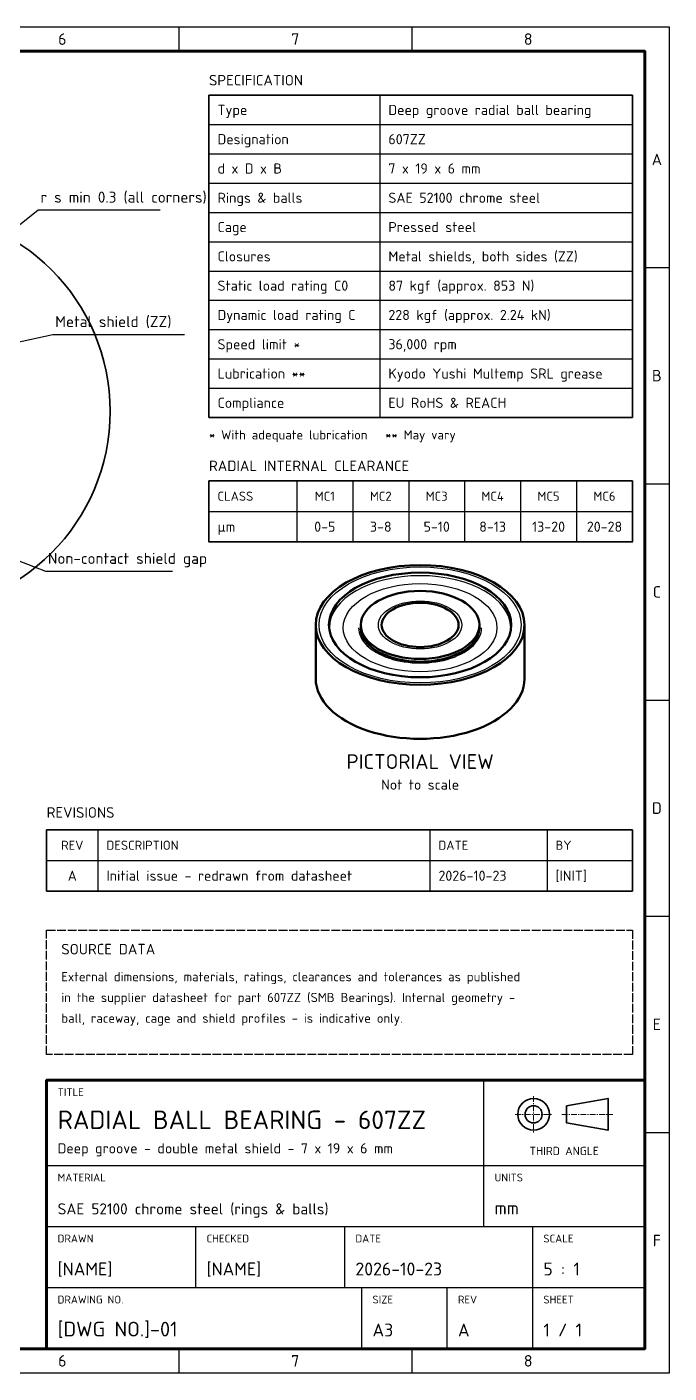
# Model space of a CAD drawing. Header units: millimetres. Extents: x 3 to 417, y 3 to 294.
# Drawn here: x 278 to 417.2, y 2.6 to 294.5 of the extents above; entities that cross this region are included whole.
import ezdxf
from ezdxf.enums import TextEntityAlignment as Align

# ---------------------------------------------------------------- set-up
doc = ezdxf.new("R2010")
doc.units = ezdxf.units.MM
doc.linetypes.add('CENTER', pattern=[5.08, 3.175, -0.635, 0.635, -0.635])
doc.linetypes.add('DASHED', pattern=[1.524, 1.27, -0.254])
for name, color, linetype, lineweight in [('ANNOTATION', 3, 'Continuous', 25), ('BORDER', 7, 'Continuous', 70), ('CENTER', 1, 'CENTER', 18), ('OUTLINE', 7, 'Continuous', 50), ('TABLE', 7, 'Continuous', 25), ('TEXT', 7, 'Continuous', 25), ('THIN', 7, 'Continuous', 25), ('TITLE', 7, 'Continuous', 35)]:
    doc.layers.add(name, color=color, linetype=linetype, lineweight=lineweight)
doc.styles.add('ISO', font='isocpeur.ttf')

msp = doc.modelspace()

# ---------------------------------------------------------------- linework, layer by layer
at = {"layer": 'ANNOTATION'}
for points in [[(266.1771, 243.3875), (280.4583, 254.7938), (306.9167, 254.7938)], [(261.9771, 223.1375), (283.6333, 227.8063), (312.2083, 227.8063)], [(258.3771, 185.6375), (282.0458, 176.4771), (309.5625, 176.4771)]]:
    msp.add_lwpolyline(points, dxfattribs=at)
at = {"layer": 'BORDER'}
msp.add_lwpolyline([(7.9375, 289.1896), (411.9563, 289.1896), (411.9563, 7.9375), (7.9375, 7.9375)], close=True, dxfattribs=at)
msp.add_lwpolyline([(282.3104, 7.9375), (282.3104, 66.1458), (411.9563, 66.1458)], dxfattribs=at)
at = {"layer": 'CENTER', "ltscale": 0.4}
for p, q in [((387.8792, 62.7063), (387.8792, 54.7688)), ((383.9104, 58.7375), (391.8479, 58.7375)), ((393.9646, 58.7375), (405.0771, 58.7375))]:
    msp.add_line(p, q, dxfattribs=at)
at = {"layer": 'OUTLINE'}
for p, q in [((340.651, 164.8354), (340.651, 153.134)), ((350.4142, 164.8354), (350.4142, 164.2401)), ((376.1317, 164.8354), (376.1317, 164.2401)), ((385.8948, 164.8354), (385.8948, 153.134))]:
    msp.add_line(p, q, dxfattribs=at)
for major_axis in [(22.6219, 0), (19.7644, 0), (12.8588, 0), (8.3344, 0)]:
    msp.add_ellipse((363.2729, 164.8354), major_axis=major_axis, ratio=0.574, dxfattribs=at)
for centre, major_axis in [((363.2729, 164.2401), (12.8588, 0)), ((363.2729, 153.134), (22.6219, 0))]:
    msp.add_ellipse(centre, major_axis=major_axis, ratio=0.574, start_param=3.14159265, end_param=6.28318531, dxfattribs=at)
at = {"layer": 'TABLE'}
for p, q in [((354.5417, 279.6646), (354.5417, 209.8146)), ((317.5, 273.3146), (409.3104, 273.3146)), ((317.5, 266.9646), (409.3104, 266.9646)), ((317.5, 260.6146), (409.3104, 260.6146)), ((317.5, 254.2646), (409.3104, 254.2646)), ((317.5, 247.9146), (409.3104, 247.9146)), ((317.5, 241.5646), (409.3104, 241.5646)), ((317.5, 235.2146), (409.3104, 235.2146)), ((317.5, 228.8646), (409.3104, 228.8646)), ((317.5, 222.5146), (409.3104, 222.5146)), ((317.5, 216.1646), (409.3104, 216.1646)), ((336.55, 196.0563), (336.55, 182.8271)), ((348.6767, 196.0563), (348.6767, 182.8271)), ((360.8035, 196.0563), (360.8035, 182.8271)), ((372.9302, 196.0563), (372.9302, 182.8271)), ((385.0569, 196.0563), (385.0569, 182.8271)), ((397.1837, 196.0563), (397.1837, 182.8271)), ((317.5, 189.4417), (409.3104, 189.4417)), ((293.4229, 120.3854), (293.4229, 107.1562)), ((365.3896, 120.3854), (365.3896, 107.1562)), ((390.7896, 120.3854), (390.7896, 107.1562)), ((282.3104, 113.7708), (409.3104, 113.7708)), ((377.0312, 66.1458), (377.0312, 34.3958)), ((282.3104, 47.625), (411.9563, 47.625)), ((282.3104, 34.3958), (411.9563, 34.3958)), ((314.5896, 34.3958), (314.5896, 21.1667)), ((346.8687, 34.3958), (346.8687, 21.1667)), ((387.6146, 34.3958), (387.6146, 21.1667)), ((282.3104, 21.1667), (411.9563, 21.1667)), ((350.5729, 21.1667), (350.5729, 7.9375)), ((369.0938, 21.1667), (369.0938, 7.9375)), ((387.6146, 21.1667), (387.6146, 7.9375))]:
    msp.add_line(p, q, dxfattribs=at)
at = {"layer": 'THIN'}
for p, q in [((310.9516, 294.4812), (310.9516, 289.1896)), ((361.4539, 294.4812), (361.4539, 289.1896)), ((411.9563, 242.3142), (417.2479, 242.3142)), ((411.9563, 195.4389), (417.2479, 195.4389)), ((411.9563, 148.5635), (417.2479, 148.5635)), ((411.9563, 101.6882), (417.2479, 101.6882)), ((411.9563, 54.8128), (417.2479, 54.8128)), ((310.9516, 7.9375), (310.9516, 2.6458)), ((361.4539, 7.9375), (361.4539, 2.6458))]:
    msp.add_line(p, q, dxfattribs=at)
msp.add_lwpolyline([(2.6458, 294.4812), (417.2479, 294.4812), (417.2479, 2.6458), (2.6458, 2.6458)], close=True, dxfattribs=at)
at = {"layer": 'THIN', "linetype": 'DASHED', "ltscale": 1.5}
msp.add_lwpolyline([(282.3104, 98.6896), (409.3104, 98.6896), (409.3104, 71.7021), (282.3104, 71.7021)], close=True, dxfattribs=at)
at = {"layer": 'THIN', "lineweight": 35}
msp.add_circle((252.6771, 211.1375), 43.395, dxfattribs=at)
at = {"layer": 'THIN'}
for centre, major_axis in [((363.2729, 164.8354), (21.9075, 0)), ((363.2729, 164.2401), (16.6687, 0)), ((363.2729, 164.8354), (9.0488, 0))]:
    msp.add_ellipse(centre, major_axis=major_axis, ratio=0.574, dxfattribs=at)
for major_axis, start_param, end_param in [((19.6453, 0), 0, 3.14159265), ((13.335, 0), 3.14159265, 6.28318531)]:
    msp.add_ellipse((363.2729, 164.2401), major_axis=major_axis, ratio=0.574, start_param=start_param, end_param=end_param, dxfattribs=at)
at = {"layer": 'TITLE'}
for points in [[(317.5, 279.6646), (409.3104, 279.6646), (409.3104, 209.8146), (317.5, 209.8146)], [(317.5, 196.0563), (409.3104, 196.0563), (409.3104, 182.8271), (317.5, 182.8271)], [(282.3104, 120.3854), (409.3104, 120.3854), (409.3104, 107.1562), (282.3104, 107.1562)], [(395.0229, 60.5896), (404.0188, 62.1771), (404.0188, 55.2979), (395.0229, 56.8854)]]:
    msp.add_lwpolyline(points, close=True, dxfattribs=at)
for radius in [3.4396, 1.8521]:
    msp.add_circle((387.8792, 58.7375), radius, dxfattribs=at)

# ---------------------------------------------------------------- texts
at = {"layer": 'TABLE', "style": 'ISO'}
for s, p in [('SPECIFICATION', (317.5, 281.7812)), ('RADIAL INTERNAL CLEARANCE', (317.5, 198.1729)), ('REVISIONS', (282.3104, 123.0312)), ('SOURCE DATA', (285.4854, 93.3979))]:
    msp.add_text(s, height=2.3, dxfattribs=at).set_placement(p)
for s, height, p in [('Type', 2.2, (319.3521, 276.4896)), ('Deep groove radial ball bearing', 2.2, (356.3938, 276.4896)), ('Designation', 2.2, (319.3521, 270.1396)), ('607ZZ', 2.2, (356.3938, 270.1396)), ('d x D x B', 2.2, (319.3521, 263.7896)), ('7 x 19 x 6 mm', 2.2, (356.3938, 263.7896)), ('Rings & balls', 2.2, (319.3521, 257.4396)), ('SAE 52100 chrome steel', 2.2, (356.3938, 257.4396)), ('Cage', 2.2, (319.3521, 251.0896)), ('Pressed steel', 2.2, (356.3938, 251.0896)), ('Closures', 2.2, (319.3521, 244.7396)), ('Metal shields, both sides (ZZ)', 2.2, (356.3938, 244.7396)), ('Static load rating C0', 2.2, (319.3521, 238.3896)), ('87 kgf (approx. 853 N)', 2.2, (356.3938, 238.3896)), ('Dynamic load rating C', 2.2, (319.3521, 232.0396)), ('228 kgf (approx. 2.24 kN)', 2.2, (356.3938, 232.0396)), ('Speed limit *', 2.2, (319.3521, 225.6896)), ('36,000 rpm', 2.2, (356.3938, 225.6896)), ('Lubrication **', 2.2, (319.3521, 219.3396)), ('Kyodo Yushi Multemp SRL grease', 2.2, (356.3938, 219.3396)), ('Compliance', 2.2, (319.3521, 212.9896)), ('EU RoHS & REACH', 2.2, (356.3938, 212.9896)), ('CLASS', 1.98, (319.3521, 192.749)), ('µm', 2.2, (319.3521, 186.1344)), ('DESCRIPTION', 1.98, (295.275, 117.0781)), ('DATE', 1.98, (367.2417, 117.0781)), ('BY', 1.98, (392.6417, 117.0781)), ('Initial issue - redrawn from datasheet', 2.2, (295.275, 110.4635)), ('2026-10-23', 2.2, (367.2417, 110.4635)), ('[INIT]', 2.2, (392.6417, 110.4635))]:
    msp.add_text(s, height=height, dxfattribs=at).set_placement(p, align=Align.MIDDLE_LEFT)
for s, height, p in [('MC1', 1.98, (342.6134, 192.749)), ('MC2', 1.98, (354.7401, 192.749)), ('MC3', 1.98, (366.8668, 192.749)), ('MC4', 1.98, (378.9936, 192.749)), ('MC5', 1.98, (391.1203, 192.749)), ('MC6', 1.98, (403.247, 192.749)), ('0-5', 2.2, (342.6134, 186.1344)), ('3-8', 2.2, (354.7401, 186.1344)), ('5-10', 2.2, (366.8668, 186.1344)), ('8-13', 2.2, (378.9936, 186.1344)), ('13-20', 2.2, (391.1203, 186.1344)), ('20-28', 2.2, (403.247, 186.1344)), ('REV', 1.98, (287.8667, 117.0781)), ('A', 2.2, (287.8667, 110.4635))]:
    msp.add_text(s, height=height, dxfattribs=at).set_placement(p, align=Align.MIDDLE_CENTER)
at = {"layer": 'TEXT', "style": 'ISO'}
for s, p in [('6', (285.7004, 291.8354)), ('7', (336.2027, 291.8354)), ('8', (386.7051, 291.8354)), ('A', (414.6021, 265.7519)), ('B', (414.6021, 218.8766)), ('C', (414.6021, 172.0012)), ('D', (414.6021, 125.1259)), ('E', (414.6021, 78.2505)), ('F', (414.6021, 31.3752)), ('6', (285.7004, 5.2917)), ('7', (336.2027, 5.2917)), ('8', (386.7051, 5.2917))]:
    msp.add_text(s, height=2.5, dxfattribs=at).set_placement(p, align=Align.MIDDLE_CENTER)
for s, height, p in [('r s min 0.3 (all corners)', 2.4, (280.9875, 256.3813)), ('Metal shield (ZZ)', 2.4, (284.1625, 229.3938)), ('* With adequate lubrication   ** May vary', 2, (317.5, 205.0521)), ('Non-contact shield gap', 2.4, (282.575, 178.0646)), ('External dimensions, materials, ratings, clearances and tolerances as published', 2, (285.4854, 87.5771)), ('in the supplier datasheet for part 607ZZ (SMB Bearings). Internal geometry -', 2, (285.4854, 83.0792)), ('ball, raceway, cage and shield profiles - is indicative only.', 2, (285.4854, 78.5812))]:
    msp.add_text(s, height=height, dxfattribs=at).set_placement(p)
for s, height, p in [('PICTORIAL VIEW', 3.2, (363.2729, 133.6146)), ('Not to scale', 2.2, (363.2729, 129.1167))]:
    msp.add_text(s, height=height, dxfattribs=at).set_placement(p, align=Align.CENTER)
at = {"layer": 'TITLE', "style": 'ISO'}
for s, height, p in [('TITLE', 1.7, (284.6917, 62.7063)), ('RADIAL BALL BEARING - 607ZZ', 4, (284.6917, 55.5625)), ('Deep groove - double metal shield - 7 x 19 x 6 mm', 2.2, (284.6917, 50.2708)), ('MATERIAL', 1.7, (284.6917, 44.1854)), ('UNITS', 1.7, (379.4125, 44.1854)), ('SAE 52100 chrome steel (rings & balls)', 2.4, (284.6917, 37.0417)), ('mm', 2.8, (379.4125, 37.0417)), ('DRAWN', 1.7, (284.6917, 30.9563)), ('CHECKED', 1.7, (316.9708, 30.9563)), ('DATE', 1.7, (349.25, 30.9563)), ('SCALE', 1.7, (389.9958, 30.9563)), ('[NAME]', 2.8, (284.6917, 23.8125)), ('[NAME]', 2.8, (316.9708, 23.8125)), ('2026-10-23', 2.8, (349.25, 23.8125)), ('5 : 1', 2.8, (389.9958, 23.8125)), ('DRAWING NO.', 1.7, (284.6917, 17.7271)), ('SIZE', 1.7, (352.9542, 17.7271)), ('REV', 1.7, (371.475, 17.7271)), ('SHEET', 1.7, (389.9958, 17.7271)), ('[DWG NO.]-01', 3.2, (284.6917, 10.5833)), ('A3', 2.8, (352.9542, 10.5833)), ('A', 2.8, (371.475, 10.5833)), ('1 / 1', 2.8, (389.9958, 10.5833))]:
    msp.add_text(s, height=height, dxfattribs=at).set_placement(p)
msp.add_text('THIRD ANGLE', height=1.8, dxfattribs=at).set_placement((394.4937, 50.8), align=Align.MIDDLE_CENTER)

doc.saveas('drawing.dxf')
